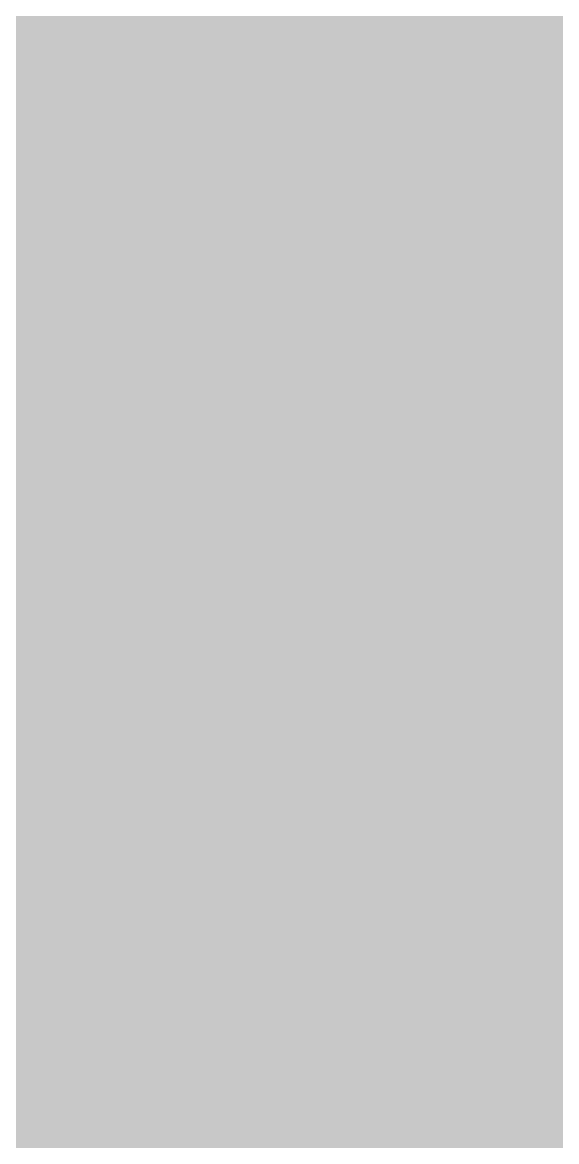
# Model space of a CAD drawing. Extents: x -5 to 157, y -120 to 103.
# Drawn here: x 119.51 to 124.6, y 10.94 to 21.62 of the extents above; entities that cross this region are included whole.
import ezdxf

# ---------------------------------------------------------------- set-up
doc = ezdxf.new("R2010")
doc.units = 0
doc.header["$MEASUREMENT"] = 0
doc.layers.get('0').update_dxf_attribs({"linetype": 'CONTINUOUS'})
for name, color, linetype in [('22-304-2_BOT', 7, 'CONTINUOUS'), ('22-304-2_DRD', 7, 'CONTINUOUS'), ('22-304-2_DRL', 2, 'CONTINUOUS'), ('22-304-2_IN1', 4, 'CONTINUOUS'), ('22-304-2_IN2', 3, 'CONTINUOUS'), ('22-304-2_SMB', 5, 'CONTINUOUS'), ('22-304-2_SMT', 10, 'CONTINUOUS'), ('22-304-2_SPB', 14, 'CONTINUOUS'), ('22-304-2_SPT', 9, 'CONTINUOUS'), ('22-304-2_SSB', 12, 'CONTINUOUS'), ('22-304-2_SST', 11, 'CONTINUOUS'), ('22-304-2_TOP', 13, 'CONTINUOUS'), ('THRUHOLE_TAP', 7, 'CONTINUOUS')]:
    doc.layers.add(name, color=color, linetype=linetype)

# ---------------------------------------------------------------- blocks, each defined once
blk = doc.blocks.new('ROUND_36')
at = {"const_width": 0.127}
blk.add_lwpolyline([(-0.0635, 0, 1), (0.0635, 0, 1)], format="xyb", close=True, dxfattribs=at)
blk = doc.blocks.new('ROUND_35')
at = {"const_width": 0.40005}
blk.add_lwpolyline([(-0.200024, 0, 1), (0.200024, 0, 1)], format="xyb", close=True, dxfattribs=at)
blk = doc.blocks.new('RECTANGLE_65')
blk.add_solid([(0.762, 1.27), (0.762, -1.27), (-0.762, 1.27), (-0.762, -1.27)])
blk = doc.blocks.new('SQUARE_66')
blk.add_solid([(3.5052, 3.5052), (3.5052, -3.5052), (-3.5052, 3.5052), (-3.5052, -3.5052)])
blk = doc.blocks.new('ROUND_86')
at = {"const_width": 0.10033}
blk.add_lwpolyline([(-0.050164, 0, 1), (0.050164, 0, 1)], format="xyb", close=True, dxfattribs=at)
blk = doc.blocks.new('RECTANGLE_18')
blk.add_solid([(4.09956, 2.00025), (4.09956, -2.00025), (-4.09956, 2.00025), (-4.09956, -2.00025)])
blk = doc.blocks.new('ROUND_80')
at = {"const_width": 0.10033}
blk.add_lwpolyline([(-0.050164, 0, 1), (0.050164, 0, 1)], format="xyb", close=True, dxfattribs=at)

msp = doc.modelspace()

# ---------------------------------------------------------------- linework, layer by layer
at = {"layer": '22-304-2_BOT'}
for points, const_width in [([(120.269, 28.321), (120.269, 5.1943)], 0.254), ([(120.4976, 28.321), (120.4976, 6.7056)], 0.254), ([(120.7262, 28.321), (120.7262, 6.7056)], 0.254), ([(120.9548, 28.321), (120.9548, 6.7056)], 0.254), ([(121.1834, 28.321), (121.1834, 6.7056)], 0.254), ([(121.412, 28.321), (121.412, 6.7056)], 0.254), ([(121.6406, 28.321), (121.6406, 6.7056)], 0.254), ([(121.8692, 28.321), (121.8692, 6.7056)], 0.254), ([(122.0978, 28.321), (122.0978, 6.7056)], 0.254), ([(120.269, 23.876), (120.269, 20.32)], 0.254), ([(124.841, 23.876), (122.301, 23.876), (122.301, 20.32)], 0.254), ([(127.635, 22.606), (124.079, 22.606), (123.571, 22.098)], 1.27), ([(114.935, 19.7739), (114.935, 20.066), (116.967, 20.066), (118.999, 22.098)], 1.27), ([(122.301, 21.6408), (120.269, 21.6408)], 0.254), ([(122.301, 21.4122), (120.269, 21.4122)], 0.254), ([(122.301, 21.1836), (120.269, 21.1836)], 0.254), ([(122.301, 20.955), (120.269, 20.955)], 0.254), ([(122.301, 20.7264), (120.269, 20.7264)], 0.254), ([(122.301, 20.4978), (120.269, 20.4978)], 0.254), ([(125.82652, 20.2692), (118.78564, 20.2692)], 0.254), ([(120.269, 20.32), (118.83644, 20.32)], 0.254), ([(119.5832, 20.32), (119.5832, 11.09218)], 0.254), ([(119.8118, 20.32), (119.8118, 5.1943)], 0.254), ([(120.0404, 20.32), (120.0404, 5.1943)], 0.254), ([(124.841, 20.32), (122.301, 20.32)], 0.254), ([(122.3264, 20.32), (122.3264, 2.4765)], 0.254), ([(122.555, 20.32), (122.555, 2.4765)], 0.254), ([(122.7836, 20.32), (122.7836, 2.4765)], 0.254), ([(123.0122, 20.32), (123.0122, 2.4765)], 0.254), ([(123.2408, 20.32), (123.2408, 2.47396)], 0.254), ([(123.4694, 20.32), (123.4694, 2.40284)], 0.254), ([(123.698, 20.32), (123.698, 2.16662)], 0.254), ([(123.9266, 20.32), (123.9266, 0.508)], 0.254), ([(124.1552, 20.32), (124.1552, 0.508)], 0.254), ([(124.3838, 20.32), (124.3838, 0.52324)], 0.254), ([(124.6124, 20.32), (124.6124, 0.75184)], 0.254), ([(125.82652, 20.0406), (118.55704, 20.0406)], 0.254), ([(125.82652, 19.812), (118.32844, 19.812)], 0.254), ([(125.82652, 19.5834), (118.09984, 19.5834)], 0.254), ([(125.82652, 19.3548), (117.87124, 19.3548)], 0.254), ([(125.82652, 19.1262), (117.61724, 19.1262)], 0.254), ([(125.82652, 18.8976), (116.56822, 18.8976)], 0.254), ([(125.82652, 18.669), (116.56822, 18.669)], 0.254), ([(125.82652, 18.4404), (116.56822, 18.4404)], 0.254), ([(125.82652, 18.2118), (116.56822, 18.2118)], 0.254), ([(138.938, 17.9832), (114.84864, 17.9832)], 0.254), ([(138.938, 17.7546), (114.62004, 17.7546)], 0.254), ([(138.938, 17.526), (114.39144, 17.526)], 0.254), ([(138.938, 17.2974), (114.16284, 17.2974)], 0.254), ([(138.938, 17.0688), (113.93424, 17.0688)], 0.254), ([(138.938, 16.8402), (113.70564, 16.8402)], 0.254), ([(138.938, 16.6116), (113.47704, 16.6116)], 0.254), ([(132.82676, 16.383), (113.24844, 16.383)], 0.254), ([(132.57022, 16.1544), (113.01984, 16.1544)], 0.254), ([(132.41782, 15.9258), (112.79124, 15.9258)], 0.254), ([(132.32384, 15.6972), (112.56264, 15.6972)], 0.254), ([(132.27812, 15.4686), (112.33404, 15.4686)], 0.254), ([(132.27558, 15.24), (112.10544, 15.24)], 0.254), ([(121.285, 15.24), (120.015, 13.97), (118.745, 12.7)], 0.254), ([(132.31622, 15.0114), (111.87684, 15.0114)], 0.254), ([(132.40258, 14.7828), (111.64824, 14.7828)], 0.254), ([(132.27304, 14.5542), (111.41964, 14.5542)], 0.254), ([(132.27304, 14.3256), (111.15802, 14.3256)], 0.254), ([(132.27304, 14.097), (110.40364, 14.097)], 0.254), ([(132.27304, 13.8684), (110.40364, 13.8684)], 0.254), ([(132.27304, 13.6398), (110.40364, 13.6398)], 0.254), ([(132.27304, 13.4112), (110.40364, 13.4112)], 0.254), ([(132.27304, 13.1826), (110.40364, 13.1826)], 0.254), ([(132.27304, 12.954), (110.40364, 12.954)], 0.254), ([(132.27304, 12.7254), (110.40364, 12.7254)], 0.254), ([(132.27304, 12.4968), (110.40364, 12.4968)], 0.254), ([(132.27304, 12.2682), (110.363, 12.2682)], 0.254), ([(138.938, 12.0396), (110.363, 12.0396)], 0.254), ([(138.938, 11.811), (110.363, 11.811)], 0.254), ([(138.938, 11.5824), (110.363, 11.5824)], 0.254), ([(138.938, 11.3538), (110.363, 11.3538)], 0.254), ([(138.938, 11.1252), (110.363, 11.1252)], 0.254), ([(119.74322, 11.09218), (116.47678, 11.09218)], 0.254), ([(119.74322, 11.09218), (119.74322, 7.77748)], 0.254), ([(126.00178, 10.8966), (119.74322, 10.8966)], 0.254)]:
    msp.add_lwpolyline(points, dxfattribs=dict(at, const_width=const_width))
at = {"layer": '22-304-2_DRD', "const_width": 0.254}
for points in [[(119.761, 18.415), (119.38, 18.034)], [(120.269, 18.415), (119.761, 18.415)], [(120.65, 18.034), (120.269, 18.415)], [(121.031, 18.415), (120.65, 18.034)], [(121.539, 18.415), (121.031, 18.415)], [(121.92, 18.034), (121.539, 18.415)], [(122.301, 18.415), (121.92, 18.034)], [(122.809, 18.415), (122.301, 18.415)], [(123.19, 18.034), (122.809, 18.415)], [(123.571, 18.415), (123.19, 18.034)], [(124.079, 18.415), (123.571, 18.415)], [(124.46, 18.034), (124.079, 18.415)], [(119.761, 18.161), (119.761, 18.034)], [(119.888, 18.161), (119.761, 18.161)], [(119.888, 18.034), (119.888, 18.161)], [(120.142, 18.161), (120.142, 18.034)], [(120.269, 18.161), (120.142, 18.161)], [(120.269, 18.034), (120.269, 18.161)], [(121.031, 18.161), (121.031, 18.034)], [(121.158, 18.161), (121.031, 18.161)], [(121.158, 18.034), (121.158, 18.161)], [(121.412, 18.161), (121.412, 18.034)], [(121.539, 18.161), (121.412, 18.161)], [(121.539, 18.034), (121.539, 18.161)], [(122.301, 18.161), (122.301, 18.034)], [(122.428, 18.161), (122.301, 18.161)], [(122.428, 18.034), (122.428, 18.161)], [(122.682, 18.161), (122.682, 18.034)], [(122.809, 18.161), (122.682, 18.161)], [(122.809, 18.034), (122.809, 18.161)], [(123.571, 18.161), (123.571, 18.034)], [(123.698, 18.161), (123.571, 18.161)], [(123.698, 18.034), (123.698, 18.161)], [(123.952, 18.161), (123.952, 18.034)], [(124.079, 18.161), (123.952, 18.161)], [(124.079, 18.034), (124.079, 18.161)], [(119.761, 18.034), (119.888, 18.034)], [(120.142, 18.034), (120.269, 18.034)], [(120.65, 18.034), (120.65, 17.526)], [(120.65, 17.526), (120.65, 18.034)], [(121.031, 18.034), (121.158, 18.034)], [(121.412, 18.034), (121.539, 18.034)], [(121.92, 17.526), (121.92, 18.034)], [(121.92, 18.034), (121.92, 17.526)], [(122.301, 18.034), (122.428, 18.034)], [(122.682, 18.034), (122.809, 18.034)], [(123.19, 18.034), (123.19, 17.526)], [(123.19, 17.526), (123.19, 18.034)], [(123.571, 18.034), (123.698, 18.034)], [(123.952, 18.034), (124.079, 18.034)], [(124.46, 17.526), (124.46, 18.034)], [(119.888, 17.399), (119.634, 17.653)], [(120.396, 17.653), (120.142, 17.399)], [(121.158, 17.399), (120.904, 17.653)], [(121.666, 17.653), (121.412, 17.399)], [(122.428, 17.399), (122.174, 17.653)], [(122.936, 17.653), (122.682, 17.399)], [(123.698, 17.399), (123.444, 17.653)], [(124.206, 17.653), (123.952, 17.399)], [(119.38, 17.526), (119.761, 17.145)], [(120.269, 17.145), (120.65, 17.526)], [(120.65, 17.526), (121.031, 17.145)], [(121.539, 17.145), (121.92, 17.526)], [(121.92, 17.526), (122.301, 17.145)], [(122.809, 17.145), (123.19, 17.526)], [(123.19, 17.526), (123.571, 17.145)], [(124.079, 17.145), (124.46, 17.526)], [(120.142, 17.399), (119.888, 17.399)], [(121.412, 17.399), (121.158, 17.399)], [(122.682, 17.399), (122.428, 17.399)], [(123.952, 17.399), (123.698, 17.399)], [(119.761, 17.145), (119.38, 16.764)], [(120.269, 17.145), (119.761, 17.145)], [(119.761, 17.145), (120.269, 17.145)], [(120.65, 16.764), (120.269, 17.145)], [(121.031, 17.145), (120.65, 16.764)], [(121.539, 17.145), (121.031, 17.145)], [(121.031, 17.145), (121.539, 17.145)], [(121.92, 16.764), (121.539, 17.145)], [(122.301, 17.145), (121.92, 16.764)], [(122.809, 17.145), (122.301, 17.145)], [(122.301, 17.145), (122.809, 17.145)], [(123.19, 16.764), (122.809, 17.145)], [(123.571, 17.145), (123.19, 16.764)], [(124.079, 17.145), (123.571, 17.145)], [(123.571, 17.145), (124.079, 17.145)], [(124.46, 16.764), (124.079, 17.145)], [(119.761, 16.891), (119.761, 16.764)], [(119.888, 16.891), (119.761, 16.891)], [(119.888, 16.764), (119.888, 16.891)], [(120.142, 16.891), (120.142, 16.764)], [(120.269, 16.891), (120.142, 16.891)], [(120.269, 16.764), (120.269, 16.891)], [(121.031, 16.891), (121.031, 16.764)], [(121.158, 16.891), (121.031, 16.891)], [(121.158, 16.764), (121.158, 16.891)], [(121.412, 16.891), (121.412, 16.764)], [(121.539, 16.891), (121.412, 16.891)], [(121.539, 16.764), (121.539, 16.891)], [(122.301, 16.891), (122.301, 16.764)], [(122.428, 16.891), (122.301, 16.891)], [(122.428, 16.764), (122.428, 16.891)], [(122.682, 16.891), (122.682, 16.764)], [(122.809, 16.891), (122.682, 16.891)], [(122.809, 16.764), (122.809, 16.891)], [(123.571, 16.891), (123.571, 16.764)], [(123.698, 16.891), (123.571, 16.891)], [(123.698, 16.764), (123.698, 16.891)], [(123.952, 16.891), (123.952, 16.764)], [(124.079, 16.891), (123.952, 16.891)], [(124.079, 16.764), (124.079, 16.891)], [(119.761, 16.764), (119.888, 16.764)], [(120.142, 16.764), (120.269, 16.764)], [(120.65, 16.764), (120.65, 16.256)], [(120.65, 16.256), (120.65, 16.764)], [(121.031, 16.764), (121.158, 16.764)], [(121.412, 16.764), (121.539, 16.764)], [(121.92, 16.764), (121.92, 16.256)], [(121.92, 16.256), (121.92, 16.764)], [(122.301, 16.764), (122.428, 16.764)], [(122.682, 16.764), (122.809, 16.764)], [(123.19, 16.764), (123.19, 16.256)], [(123.19, 16.256), (123.19, 16.764)], [(123.571, 16.764), (123.698, 16.764)], [(123.952, 16.764), (124.079, 16.764)], [(124.46, 16.256), (124.46, 16.764)], [(119.888, 16.129), (119.634, 16.383)], [(120.396, 16.383), (120.142, 16.129)], [(121.158, 16.129), (120.904, 16.383)], [(121.666, 16.383), (121.412, 16.129)], [(122.428, 16.129), (122.174, 16.383)], [(122.936, 16.383), (122.682, 16.129)], [(123.698, 16.129), (123.444, 16.383)], [(124.206, 16.383), (123.952, 16.129)], [(119.38, 16.256), (119.761, 15.875)], [(120.269, 15.875), (120.65, 16.256)], [(120.65, 16.256), (121.031, 15.875)], [(121.539, 15.875), (121.92, 16.256)], [(121.92, 16.256), (122.301, 15.875)], [(122.809, 15.875), (123.19, 16.256)], [(123.19, 16.256), (123.571, 15.875)], [(124.079, 15.875), (124.46, 16.256)], [(120.142, 16.129), (119.888, 16.129)], [(121.412, 16.129), (121.158, 16.129)], [(122.682, 16.129), (122.428, 16.129)], [(123.952, 16.129), (123.698, 16.129)], [(119.761, 15.875), (119.38, 15.494)], [(120.269, 15.875), (119.761, 15.875)], [(119.761, 15.875), (120.269, 15.875)], [(120.65, 15.494), (120.269, 15.875)], [(121.031, 15.875), (120.65, 15.494)], [(121.539, 15.875), (121.031, 15.875)], [(121.031, 15.875), (121.539, 15.875)], [(121.92, 15.494), (121.539, 15.875)], [(122.301, 15.875), (121.92, 15.494)], [(122.809, 15.875), (122.301, 15.875)], [(122.301, 15.875), (122.809, 15.875)], [(123.19, 15.494), (122.809, 15.875)], [(123.571, 15.875), (123.19, 15.494)], [(124.079, 15.875), (123.571, 15.875)], [(123.571, 15.875), (124.079, 15.875)], [(124.46, 15.494), (124.079, 15.875)], [(119.761, 15.621), (119.761, 15.494)], [(119.888, 15.621), (119.761, 15.621)], [(119.888, 15.494), (119.888, 15.621)], [(120.142, 15.621), (120.142, 15.494)], [(120.269, 15.621), (120.142, 15.621)], [(120.269, 15.494), (120.269, 15.621)], [(121.031, 15.621), (121.031, 15.494)], [(121.158, 15.621), (121.031, 15.621)], [(121.158, 15.494), (121.158, 15.621)], [(121.412, 15.621), (121.412, 15.494)], [(121.539, 15.621), (121.412, 15.621)], [(121.539, 15.494), (121.539, 15.621)], [(122.301, 15.621), (122.301, 15.494)], [(122.428, 15.621), (122.301, 15.621)], [(122.428, 15.494), (122.428, 15.621)], [(122.682, 15.621), (122.682, 15.494)], [(122.809, 15.621), (122.682, 15.621)], [(122.809, 15.494), (122.809, 15.621)], [(123.571, 15.621), (123.571, 15.494)], [(123.698, 15.621), (123.571, 15.621)], [(123.698, 15.494), (123.698, 15.621)], [(123.952, 15.621), (123.952, 15.494)], [(124.079, 15.621), (123.952, 15.621)], [(124.079, 15.494), (124.079, 15.621)], [(119.761, 15.494), (119.888, 15.494)], [(120.142, 15.494), (120.269, 15.494)], [(120.65, 15.494), (120.65, 14.986)], [(120.65, 14.986), (120.65, 15.494)], [(121.031, 15.494), (121.158, 15.494)], [(121.412, 15.494), (121.539, 15.494)], [(121.92, 15.494), (121.92, 14.986)], [(121.92, 14.986), (121.92, 15.494)], [(122.301, 15.494), (122.428, 15.494)], [(122.682, 15.494), (122.809, 15.494)], [(123.19, 15.494), (123.19, 14.986)], [(123.19, 14.986), (123.19, 15.494)], [(123.571, 15.494), (123.698, 15.494)], [(123.952, 15.494), (124.079, 15.494)], [(124.46, 14.986), (124.46, 15.494)], [(119.888, 14.859), (119.634, 15.113)], [(120.396, 15.113), (120.142, 14.859)], [(121.158, 14.859), (120.904, 15.113)], [(121.666, 15.113), (121.412, 14.859)], [(122.428, 14.859), (122.174, 15.113)], [(122.936, 15.113), (122.682, 14.859)], [(123.698, 14.859), (123.444, 15.113)], [(124.206, 15.113), (123.952, 14.859)], [(119.38, 14.986), (119.761, 14.605)], [(120.269, 14.605), (120.65, 14.986)], [(120.65, 14.986), (121.031, 14.605)], [(121.539, 14.605), (121.92, 14.986)], [(121.92, 14.986), (122.301, 14.605)], [(122.809, 14.605), (123.19, 14.986)], [(123.19, 14.986), (123.571, 14.605)], [(124.079, 14.605), (124.46, 14.986)], [(120.142, 14.859), (119.888, 14.859)], [(121.412, 14.859), (121.158, 14.859)], [(122.682, 14.859), (122.428, 14.859)], [(123.952, 14.859), (123.698, 14.859)], [(119.761, 14.605), (119.38, 14.224)], [(120.269, 14.605), (119.761, 14.605)], [(119.761, 14.605), (120.269, 14.605)], [(120.65, 14.224), (120.269, 14.605)], [(121.031, 14.605), (120.65, 14.224)], [(121.539, 14.605), (121.031, 14.605)], [(121.031, 14.605), (121.539, 14.605)], [(121.92, 14.224), (121.539, 14.605)], [(122.301, 14.605), (121.92, 14.224)], [(122.809, 14.605), (122.301, 14.605)], [(122.301, 14.605), (122.809, 14.605)], [(123.19, 14.224), (122.809, 14.605)], [(123.571, 14.605), (123.19, 14.224)], [(124.079, 14.605), (123.571, 14.605)], [(123.571, 14.605), (124.079, 14.605)], [(124.46, 14.224), (124.079, 14.605)], [(119.761, 14.351), (119.761, 14.224)], [(119.888, 14.351), (119.761, 14.351)], [(119.888, 14.224), (119.888, 14.351)], [(120.142, 14.351), (120.142, 14.224)], [(120.269, 14.351), (120.142, 14.351)], [(120.269, 14.224), (120.269, 14.351)], [(121.031, 14.351), (121.031, 14.224)], [(121.158, 14.351), (121.031, 14.351)], [(121.158, 14.224), (121.158, 14.351)], [(121.412, 14.351), (121.412, 14.224)], [(121.539, 14.351), (121.412, 14.351)], [(121.539, 14.224), (121.539, 14.351)], [(122.301, 14.351), (122.301, 14.224)], [(122.428, 14.351), (122.301, 14.351)], [(122.428, 14.224), (122.428, 14.351)], [(122.682, 14.351), (122.682, 14.224)], [(122.809, 14.351), (122.682, 14.351)], [(122.809, 14.224), (122.809, 14.351)], [(123.571, 14.351), (123.571, 14.224)], [(123.698, 14.351), (123.571, 14.351)], [(123.698, 14.224), (123.698, 14.351)], [(123.952, 14.351), (123.952, 14.224)], [(124.079, 14.351), (123.952, 14.351)], [(124.079, 14.224), (124.079, 14.351)], [(119.761, 14.224), (119.888, 14.224)], [(120.142, 14.224), (120.269, 14.224)], [(120.65, 14.224), (120.65, 13.716)], [(120.65, 13.716), (120.65, 14.224)], [(121.031, 14.224), (121.158, 14.224)], [(121.412, 14.224), (121.539, 14.224)], [(121.92, 14.224), (121.92, 13.716)], [(121.92, 13.716), (121.92, 14.224)], [(122.301, 14.224), (122.428, 14.224)], [(122.682, 14.224), (122.809, 14.224)], [(123.19, 14.224), (123.19, 13.716)], [(123.19, 13.716), (123.19, 14.224)], [(123.571, 14.224), (123.698, 14.224)], [(123.952, 14.224), (124.079, 14.224)], [(124.46, 13.716), (124.46, 14.224)], [(119.888, 13.589), (119.634, 13.843)], [(120.396, 13.843), (120.142, 13.589)], [(121.158, 13.589), (120.904, 13.843)], [(121.666, 13.843), (121.412, 13.589)], [(122.428, 13.589), (122.174, 13.843)], [(122.936, 13.843), (122.682, 13.589)], [(123.698, 13.589), (123.444, 13.843)], [(124.206, 13.843), (123.952, 13.589)], [(119.38, 13.716), (119.761, 13.335)], [(120.269, 13.335), (120.65, 13.716)], [(120.65, 13.716), (121.031, 13.335)], [(121.539, 13.335), (121.92, 13.716)], [(121.92, 13.716), (122.301, 13.335)], [(122.809, 13.335), (123.19, 13.716)], [(123.19, 13.716), (123.571, 13.335)], [(124.079, 13.335), (124.46, 13.716)], [(120.142, 13.589), (119.888, 13.589)], [(121.412, 13.589), (121.158, 13.589)], [(122.682, 13.589), (122.428, 13.589)], [(123.952, 13.589), (123.698, 13.589)], [(119.761, 13.335), (119.38, 12.954)], [(120.269, 13.335), (119.761, 13.335)], [(119.761, 13.335), (120.269, 13.335)], [(120.65, 12.954), (120.269, 13.335)], [(121.031, 13.335), (120.65, 12.954)], [(121.539, 13.335), (121.031, 13.335)], [(121.031, 13.335), (121.539, 13.335)], [(121.92, 12.954), (121.539, 13.335)], [(122.301, 13.335), (121.92, 12.954)], [(122.809, 13.335), (122.301, 13.335)], [(122.301, 13.335), (122.809, 13.335)], [(123.19, 12.954), (122.809, 13.335)], [(123.571, 13.335), (123.19, 12.954)], [(124.079, 13.335), (123.571, 13.335)], [(123.571, 13.335), (124.079, 13.335)], [(124.46, 12.954), (124.079, 13.335)], [(119.761, 13.081), (119.761, 12.954)], [(119.888, 13.081), (119.761, 13.081)], [(119.888, 12.954), (119.888, 13.081)], [(120.142, 13.081), (120.142, 12.954)], [(120.269, 13.081), (120.142, 13.081)], [(120.269, 12.954), (120.269, 13.081)], [(121.031, 13.081), (121.031, 12.954)], [(121.158, 13.081), (121.031, 13.081)], [(121.158, 12.954), (121.158, 13.081)], [(121.412, 13.081), (121.412, 12.954)], [(121.539, 13.081), (121.412, 13.081)], [(121.539, 12.954), (121.539, 13.081)], [(122.301, 13.081), (122.301, 12.954)], [(122.428, 13.081), (122.301, 13.081)], [(122.428, 12.954), (122.428, 13.081)], [(122.682, 13.081), (122.682, 12.954)], [(122.809, 13.081), (122.682, 13.081)], [(122.809, 12.954), (122.809, 13.081)], [(123.571, 13.081), (123.571, 12.954)], [(123.698, 13.081), (123.571, 13.081)], [(123.698, 12.954), (123.698, 13.081)], [(123.952, 13.081), (123.952, 12.954)], [(124.079, 13.081), (123.952, 13.081)], [(124.079, 12.954), (124.079, 13.081)], [(119.761, 12.954), (119.888, 12.954)], [(120.142, 12.954), (120.269, 12.954)], [(120.65, 12.954), (120.65, 12.446)], [(120.65, 12.446), (120.65, 12.954)], [(121.031, 12.954), (121.158, 12.954)], [(121.412, 12.954), (121.539, 12.954)], [(121.92, 12.954), (121.92, 12.446)], [(121.92, 12.446), (121.92, 12.954)], [(122.301, 12.954), (122.428, 12.954)], [(122.682, 12.954), (122.809, 12.954)], [(123.19, 12.954), (123.19, 12.446)], [(123.19, 12.446), (123.19, 12.954)], [(123.571, 12.954), (123.698, 12.954)], [(123.952, 12.954), (124.079, 12.954)], [(124.46, 12.446), (124.46, 12.954)], [(119.888, 12.319), (119.634, 12.573)], [(120.396, 12.573), (120.142, 12.319)], [(121.158, 12.319), (120.904, 12.573)], [(121.666, 12.573), (121.412, 12.319)], [(122.428, 12.319), (122.174, 12.573)], [(122.936, 12.573), (122.682, 12.319)], [(123.698, 12.319), (123.444, 12.573)], [(124.206, 12.573), (123.952, 12.319)], [(119.38, 12.446), (119.761, 12.065)], [(120.269, 12.065), (120.65, 12.446)], [(120.65, 12.446), (121.031, 12.065)], [(121.539, 12.065), (121.92, 12.446)], [(121.92, 12.446), (122.301, 12.065)], [(122.809, 12.065), (123.19, 12.446)], [(123.19, 12.446), (123.571, 12.065)], [(124.079, 12.065), (124.46, 12.446)], [(120.142, 12.319), (119.888, 12.319)], [(121.412, 12.319), (121.158, 12.319)], [(122.682, 12.319), (122.428, 12.319)], [(123.952, 12.319), (123.698, 12.319)], [(119.761, 12.065), (120.269, 12.065)], [(121.031, 12.065), (121.539, 12.065)], [(122.301, 12.065), (122.809, 12.065)], [(123.571, 12.065), (124.079, 12.065)]]:
    msp.add_lwpolyline(points, dxfattribs=at)
at = {"layer": '22-304-2_IN2', "const_width": 0.254}
for points in [[(120.9548, 47.63262), (120.9548, -27.73934)], [(121.1834, 47.63262), (121.1834, -27.73934)], [(121.412, 47.63262), (121.412, -27.73934)], [(121.6406, 47.63262), (121.6406, -27.73934)], [(120.7262, 41.31818), (120.7262, -27.73934)], [(120.4976, 41.0845), (120.4976, -27.73934)], [(124.6124, 41.00322), (124.6124, -27.73934)], [(119.5832, 40.92956), (119.5832, -27.73934)], [(119.8118, 40.88638), (119.8118, -27.73934)], [(120.0404, 40.894), (120.0404, -27.73934)], [(120.269, 40.9575), (120.269, -27.73934)], [(121.8692, 36.32962), (121.8692, -27.73934)], [(122.0978, 36.11372), (122.0978, -27.73934)], [(122.3264, 35.99434), (122.3264, -27.73934)], [(122.555, 32.60598), (122.555, -27.73934)], [(124.3838, 32.12338), (124.3838, -27.73934)], [(122.7836, 32.09036), (122.7836, -27.73934)], [(124.1552, 31.90494), (124.1552, -27.73934)], [(123.0122, 31.8897), (123.0122, -27.73934)], [(123.2408, 31.77794), (123.2408, -27.73934)], [(123.4694, 31.72714), (123.4694, -27.73934)], [(123.698, 31.73222), (123.698, -27.73934)], [(123.9266, 31.7881), (123.9266, -27.73934)], [(131.21894, 21.6408), (92.70238, 21.6408)], [(131.10718, 21.4122), (92.70238, 21.4122)], [(131.05892, 21.1836), (92.70238, 21.1836)], [(131.06146, 20.955), (92.70238, 20.955)], [(131.11734, 20.7264), (92.70238, 20.7264)], [(131.23672, 20.4978), (92.70238, 20.4978)], [(131.45262, 20.2692), (92.70238, 20.2692)], [(137.16762, 20.0406), (92.70238, 20.0406)], [(137.16762, 19.812), (92.70238, 19.812)], [(137.16762, 19.5834), (92.70238, 19.5834)], [(137.16762, 19.3548), (92.70238, 19.3548)], [(137.16762, 19.1262), (92.70238, 19.1262)], [(137.16762, 18.8976), (92.70238, 18.8976)], [(137.16762, 18.669), (92.70238, 18.669)], [(137.16762, 18.4404), (92.70238, 18.4404)], [(137.16762, 18.2118), (92.70238, 18.2118)], [(137.16762, 17.9832), (92.70238, 17.9832)], [(137.16762, 17.7546), (92.70238, 17.7546)], [(137.16762, 17.526), (92.70238, 17.526)], [(137.16762, 17.2974), (92.70238, 17.2974)], [(137.16762, 17.0688), (92.70238, 17.0688)], [(137.16762, 16.8402), (92.70238, 16.8402)], [(133.00456, 16.6116), (92.70238, 16.6116)], [(132.63118, 16.383), (92.70238, 16.383)], [(132.42036, 16.1544), (92.70238, 16.1544)], [(132.2832, 15.9258), (92.70238, 15.9258)], [(132.19938, 15.6972), (99.65182, 15.6972)], [(132.15874, 15.4686), (99.8855, 15.4686)], [(132.1562, 15.24), (100.0125, 15.24)], [(132.1943, 15.0114), (100.07346, 15.0114)], [(132.2705, 14.7828), (100.08362, 14.7828)], [(132.15366, 14.5542), (100.04044, 14.5542)], [(132.15366, 14.3256), (99.9363, 14.3256)], [(132.15366, 14.097), (99.7458, 14.097)], [(132.15366, 13.8684), (99.3267, 13.8684)], [(132.15366, 13.6398), (96.86544, 13.6398)], [(132.15366, 13.4112), (96.90862, 13.4112)], [(132.15366, 13.1826), (96.89846, 13.1826)], [(132.15366, 12.954), (96.8375, 12.954)], [(132.15366, 12.7254), (96.7105, 12.7254)], [(132.15366, 12.4968), (96.47682, 12.4968)], [(132.15366, 12.2682), (92.70238, 12.2682)], [(132.15366, 12.0396), (92.70238, 12.0396)], [(137.16762, 11.811), (92.70238, 11.811)], [(137.16762, 11.5824), (92.70238, 11.5824)], [(137.16762, 11.3538), (92.70238, 11.3538)], [(137.16762, 11.1252), (92.70238, 11.1252)], [(137.16762, 10.8966), (92.70238, 10.8966)]]:
    msp.add_lwpolyline(points, dxfattribs=at)
at = {"layer": '22-304-2_SMB', "const_width": 0.254}
for points in [[(132.08, 19.6596), (118.7196, 19.6596)], [(132.08, 19.685), (118.745, 19.685)], [(119.507, 19.685), (119.507, 6.985)], [(119.7356, 19.685), (119.7356, 6.985)], [(119.9642, 19.685), (119.9642, 6.985)], [(120.1928, 19.685), (120.1928, 6.985)], [(120.4214, 19.685), (120.4214, 6.985)], [(120.65, 19.685), (120.65, 6.985)], [(120.8786, 19.685), (120.8786, 6.985)], [(121.1072, 19.685), (121.1072, 6.985)], [(121.3358, 19.685), (121.3358, 6.985)], [(121.5644, 19.685), (121.5644, 6.985)], [(121.793, 19.685), (121.793, 6.985)], [(122.0216, 19.685), (122.0216, 6.985)], [(122.2502, 19.685), (122.2502, 6.985)], [(122.4788, 19.685), (122.4788, 6.985)], [(122.7074, 19.685), (122.7074, 6.985)], [(122.936, 19.685), (122.936, 6.985)], [(123.1646, 19.685), (123.1646, 6.985)], [(123.3932, 19.685), (123.3932, 6.985)], [(123.6218, 19.685), (123.6218, 6.985)], [(123.8504, 19.685), (123.8504, 6.985)], [(124.079, 19.685), (124.079, 6.985)], [(124.3076, 19.685), (124.3076, 6.985)], [(124.5362, 19.685), (124.5362, 6.985)], [(132.08, 19.431), (118.491, 19.431)], [(132.08, 19.2024), (118.2624, 19.2024)], [(132.08, 18.9738), (118.0338, 18.9738)], [(132.08, 18.7452), (117.8052, 18.7452)], [(132.08, 18.5166), (117.5766, 18.5166)], [(132.08, 18.288), (117.348, 18.288)], [(132.08, 18.0594), (117.1194, 18.0594)], [(132.08, 17.8308), (116.8908, 17.8308)], [(132.08, 17.6022), (114.7572, 17.6022)], [(132.08, 17.3736), (114.5286, 17.3736)], [(132.08, 17.145), (114.3, 17.145)], [(132.08, 16.9164), (114.0714, 16.9164)], [(132.08, 16.6878), (113.8428, 16.6878)], [(132.08, 16.4592), (113.6142, 16.4592)], [(132.08, 16.2306), (113.3856, 16.2306)], [(132.08, 16.002), (113.157, 16.002)], [(132.08, 15.7734), (112.9284, 15.7734)], [(132.08, 15.5448), (112.6998, 15.5448)], [(132.08, 15.3162), (112.4712, 15.3162)], [(132.08, 15.0876), (112.2426, 15.0876)], [(132.08, 14.859), (112.014, 14.859)], [(132.08, 14.6304), (111.7854, 14.6304)], [(132.08, 14.4018), (111.5568, 14.4018)], [(132.08, 14.1732), (111.3282, 14.1732)], [(132.08, 13.9446), (111.0996, 13.9446)], [(132.08, 13.716), (110.871, 13.716)], [(132.08, 13.4874), (110.6424, 13.4874)], [(132.08, 13.2588), (110.49, 13.2588)], [(132.08, 13.0302), (110.49, 13.0302)], [(132.08, 12.8016), (110.49, 12.8016)], [(132.08, 12.573), (110.49, 12.573)], [(132.08, 12.3444), (110.49, 12.3444)], [(132.08, 12.1158), (110.49, 12.1158)], [(132.08, 11.8872), (110.49, 11.8872)], [(132.08, 11.6586), (110.49, 11.6586)], [(132.08, 11.43), (110.49, 11.43)], [(138.43, 11.2014), (110.49, 11.2014)], [(138.43, 10.9728), (110.49, 10.9728)]]:
    msp.add_lwpolyline(points, dxfattribs=at)
at = {"layer": '22-304-2_SMT', "const_width": 0.254}
for points in [[(138.43, 19.685), (138.43, 15.24), (131.445, 15.24), (131.445, 13.335), (130.175, 12.065), (106.045, 12.065)], [(125.73, 17.78), (114.935, 17.78)], [(119.4308, 17.78), (119.4308, 12.065)], [(119.6594, 17.78), (119.6594, 12.065)], [(119.888, 17.78), (119.888, 12.065)], [(120.1166, 17.78), (120.1166, 12.065)], [(120.3452, 17.78), (120.3452, 12.065)], [(120.5738, 17.78), (120.5738, 12.065)], [(120.8024, 17.78), (120.8024, 12.065)], [(121.031, 17.78), (121.031, 12.065)], [(121.2596, 17.78), (121.2596, 12.065)], [(121.4882, 17.78), (121.4882, 12.065)], [(121.7168, 17.78), (121.7168, 12.065)], [(121.9454, 17.78), (121.9454, 12.065)], [(122.174, 17.78), (122.174, 12.065)], [(122.4026, 17.78), (122.4026, 12.065)], [(122.6312, 17.78), (122.6312, 12.065)], [(122.8598, 17.78), (122.8598, 12.065)], [(123.0884, 17.78), (123.0884, 12.065)], [(123.317, 17.78), (123.317, 12.065)], [(123.5456, 17.78), (123.5456, 12.065)], [(123.7742, 17.78), (123.7742, 12.065)], [(124.0028, 17.78), (124.0028, 12.065)], [(124.2314, 17.78), (124.2314, 12.065)], [(124.46, 17.78), (124.46, 12.065)], [(124.6886, 17.78), (124.6886, 12.065)], [(138.43, 17.653), (102.235, 17.653)], [(138.43, 17.4244), (102.235, 17.4244)], [(138.43, 17.1958), (102.235, 17.1958)], [(138.43, 16.9672), (102.235, 16.9672)], [(138.43, 16.7386), (102.235, 16.7386)], [(138.43, 16.51), (102.235, 16.51)], [(138.43, 16.2814), (102.235, 16.2814)], [(138.43, 16.0528), (102.235, 16.0528)], [(138.43, 15.8242), (102.235, 15.8242)], [(138.43, 15.5956), (102.235, 15.5956)], [(138.43, 15.367), (102.235, 15.367)], [(131.445, 15.1384), (102.235, 15.1384)], [(131.445, 14.9098), (102.235, 14.9098)], [(131.445, 14.6812), (102.235, 14.6812)], [(131.445, 14.4526), (102.235, 14.4526)], [(131.445, 14.224), (102.235, 14.224)], [(131.445, 13.9954), (102.235, 13.9954)], [(131.445, 13.7668), (102.235, 13.7668)], [(131.445, 13.5382), (102.235, 13.5382)], [(131.4196, 13.3096), (104.8004, 13.3096)], [(131.191, 13.081), (105.029, 13.081)], [(130.9624, 12.8524), (105.2576, 12.8524)], [(130.7338, 12.6238), (105.4862, 12.6238)], [(130.5052, 12.3952), (105.7148, 12.3952)], [(130.2766, 12.1666), (105.9434, 12.1666)]]:
    msp.add_lwpolyline(points, dxfattribs=at)
at = {"layer": '22-304-2_SPB', "const_width": 0.254}
for points in [[(120.904, 17.907), (118.237, 17.907)], [(120.904, 17.907), (120.904, 15.621), (118.237, 15.621)], [(119.4816, 17.907), (119.4816, 15.621)], [(119.7102, 17.907), (119.7102, 15.621)], [(119.9388, 17.907), (119.9388, 15.621)], [(120.1674, 17.907), (120.1674, 15.621)], [(120.396, 17.907), (120.396, 15.621)], [(120.6246, 17.907), (120.6246, 15.621)], [(120.8532, 17.907), (120.8532, 15.621)], [(121.539, 17.907), (121.539, 15.621)], [(124.206, 17.907), (121.539, 17.907)], [(121.6406, 17.907), (121.6406, 15.621)], [(121.8692, 17.907), (121.8692, 15.621)], [(122.0978, 17.907), (122.0978, 15.621)], [(122.3264, 17.907), (122.3264, 15.621)], [(122.555, 17.907), (122.555, 15.621)], [(122.7836, 17.907), (122.7836, 15.621)], [(123.0122, 17.907), (123.0122, 15.621)], [(123.2408, 17.907), (123.2408, 15.621)], [(123.4694, 17.907), (123.4694, 15.621)], [(123.698, 17.907), (123.698, 15.621)], [(123.9266, 17.907), (123.9266, 15.621)], [(124.1552, 17.907), (124.1552, 15.621)], [(124.206, 17.907), (124.206, 15.621)], [(120.904, 17.78), (118.237, 17.78)], [(124.206, 17.78), (121.539, 17.78)], [(120.904, 17.5514), (118.237, 17.5514)], [(124.206, 17.5514), (121.539, 17.5514)], [(120.904, 17.3228), (118.237, 17.3228)], [(124.206, 17.3228), (121.539, 17.3228)], [(120.904, 17.0942), (118.237, 17.0942)], [(124.206, 17.0942), (121.539, 17.0942)], [(120.904, 16.8656), (118.237, 16.8656)], [(124.206, 16.8656), (121.539, 16.8656)], [(120.904, 16.637), (118.237, 16.637)], [(124.206, 16.637), (121.539, 16.637)], [(120.904, 16.4084), (118.237, 16.4084)], [(124.206, 16.4084), (121.539, 16.4084)], [(120.904, 16.1798), (118.237, 16.1798)], [(124.206, 16.1798), (121.539, 16.1798)], [(120.904, 15.9512), (118.237, 15.9512)], [(124.206, 15.9512), (121.539, 15.9512)], [(120.904, 15.7226), (118.237, 15.7226)], [(124.206, 15.7226), (121.539, 15.7226)], [(124.206, 15.621), (121.539, 15.621)], [(120.904, 14.732), (118.237, 14.732)], [(120.904, 14.732), (120.904, 12.446), (118.237, 12.446)], [(119.4816, 14.732), (119.4816, 12.446)], [(119.7102, 14.732), (119.7102, 12.446)], [(119.9388, 14.732), (119.9388, 12.446)], [(120.1674, 14.732), (120.1674, 12.446)], [(120.396, 14.732), (120.396, 12.446)], [(120.6246, 14.732), (120.6246, 12.446)], [(120.8532, 14.732), (120.8532, 12.446)], [(124.206, 14.732), (121.539, 14.732)], [(124.206, 14.732), (124.206, 12.446), (121.539, 12.446)], [(121.539, 14.732), (121.539, 12.446)], [(121.6406, 14.732), (121.6406, 12.446)], [(121.8692, 14.732), (121.8692, 12.446)], [(122.0978, 14.732), (122.0978, 12.446)], [(122.3264, 14.732), (122.3264, 12.446)], [(122.555, 14.732), (122.555, 12.446)], [(122.7836, 14.732), (122.7836, 12.446)], [(123.0122, 14.732), (123.0122, 12.446)], [(123.2408, 14.732), (123.2408, 12.446)], [(123.4694, 14.732), (123.4694, 12.446)], [(123.698, 14.732), (123.698, 12.446)], [(123.9266, 14.732), (123.9266, 12.446)], [(124.1552, 14.732), (124.1552, 12.446)], [(120.904, 14.605), (118.237, 14.605)], [(124.206, 14.605), (121.539, 14.605)], [(120.904, 14.3764), (118.237, 14.3764)], [(124.206, 14.3764), (121.539, 14.3764)], [(120.904, 14.1478), (118.237, 14.1478)], [(124.206, 14.1478), (121.539, 14.1478)], [(120.904, 13.9192), (118.237, 13.9192)], [(124.206, 13.9192), (121.539, 13.9192)], [(120.904, 13.6906), (118.237, 13.6906)], [(124.206, 13.6906), (121.539, 13.6906)], [(120.904, 13.462), (118.237, 13.462)], [(124.206, 13.462), (121.539, 13.462)], [(120.904, 13.2334), (118.237, 13.2334)], [(124.206, 13.2334), (121.539, 13.2334)], [(120.904, 13.0048), (118.237, 13.0048)], [(124.206, 13.0048), (121.539, 13.0048)], [(120.904, 12.7762), (118.237, 12.7762)], [(124.206, 12.7762), (121.539, 12.7762)], [(120.904, 12.5476), (118.237, 12.5476)], [(124.206, 12.5476), (121.539, 12.5476)]]:
    msp.add_lwpolyline(points, dxfattribs=at)
at = {"layer": '22-304-2_SSB', "const_width": 0.1524}
msp.add_lwpolyline([(117.729, 23.495), (124.841, 23.495), (124.841, 11.684), (117.729, 11.684), (117.729, 23.495)], dxfattribs=at)
at = {"layer": '22-304-2_SST', "const_width": 0.1524}
for points in [[(119.76354, 21.4503), (120.77446, 21.4503), (120.77446, 22.55012), (123.27382, 22.55012), (123.27382, 19.34972), (120.77446, 19.34972), (120.77446, 20.44954), (119.76354, 20.44954), (117.6909, 20.44954)], [(117.6909, 21.4503), (119.76354, 21.4503)], [(120.26392, 19.94916), (120.26392, 18.84934)]]:
    msp.add_lwpolyline(points, dxfattribs=at)
for points in [[(119.76354, 21.4503, 0.4142136), (120.26392, 21.95068)], [(120.26392, 19.94916, 0.4142136), (119.76354, 20.44954)], [(118.9482, 16.96974, 0.3154099), (120.26392, 18.84934)]]:
    msp.add_lwpolyline(points, format="xyb", dxfattribs=at)
at = {"layer": '22-304-2_TOP'}
for points, const_width in [([(98.21926, 40.78478), (98.21926, 31.95574), (99.695, 30.48), (118.745, 30.48), (120.1293, 29.0957), (120.1293, 20.94992)], 0.635), ([(138.938, 18.4404), (93.091, 18.4404)], 0.254), ([(124.73686, 18.44294), (115.52174, 18.44294)], 0.254), ([(119.5832, 18.44294), (119.5832, 11.43)], 0.254), ([(119.8118, 18.44294), (119.8118, 11.43)], 0.254), ([(120.0404, 18.44294), (120.0404, 11.43)], 0.254), ([(120.269, 18.44294), (120.269, 11.43)], 0.254), ([(120.4976, 18.44294), (120.4976, 11.43)], 0.254), ([(120.7262, 18.44294), (120.7262, 11.43)], 0.254), ([(120.9548, 18.44294), (120.9548, 11.43)], 0.254), ([(121.1834, 18.44294), (121.1834, 11.43)], 0.254), ([(121.412, 18.44294), (121.412, 11.43)], 0.254), ([(121.6406, 18.44294), (121.6406, 11.43)], 0.254), ([(121.8692, 18.44294), (121.8692, 11.43)], 0.254), ([(122.0978, 18.44294), (122.0978, 11.43)], 0.254), ([(122.3264, 18.44294), (122.3264, 11.43)], 0.254), ([(122.555, 18.44294), (122.555, 11.43)], 0.254), ([(122.7836, 18.44294), (122.7836, 11.43)], 0.254), ([(123.0122, 18.44294), (123.0122, 11.43)], 0.254), ([(123.2408, 18.44294), (123.2408, 11.43)], 0.254), ([(123.4694, 18.44294), (123.4694, 11.43)], 0.254), ([(123.698, 18.44294), (123.698, 11.43)], 0.254), ([(123.9266, 18.44294), (123.9266, 11.43)], 0.254), ([(124.1552, 18.44294), (124.1552, 11.43)], 0.254), ([(124.3838, 18.44294), (124.3838, 11.43)], 0.254), ([(124.6124, 18.44294), (124.6124, 11.43)], 0.254), ([(138.938, 18.2118), (93.091, 18.2118)], 0.254), ([(138.938, 17.9832), (93.091, 17.9832)], 0.254), ([(138.938, 17.7546), (93.091, 17.7546)], 0.254), ([(138.938, 17.526), (93.091, 17.526)], 0.254), ([(138.938, 17.2974), (93.091, 17.2974)], 0.254), ([(138.938, 17.0688), (93.091, 17.0688)], 0.254), ([(138.938, 16.8402), (93.091, 16.8402)], 0.254), ([(138.938, 16.6116), (93.091, 16.6116)], 0.254), ([(132.82676, 16.383), (93.091, 16.383)], 0.254), ([(132.57022, 16.1544), (93.091, 16.1544)], 0.254), ([(132.41782, 15.9258), (93.1545, 15.9258)], 0.254), ([(132.32384, 15.6972), (99.40798, 15.6972)], 0.254), ([(132.27812, 15.4686), (99.7331, 15.4686)], 0.254), ([(132.27558, 15.24), (99.88296, 15.24)], 0.254), ([(132.31622, 15.0114), (99.95408, 15.0114)], 0.254), ([(132.40258, 14.7828), (99.96424, 14.7828)], 0.254), ([(132.27304, 14.5542), (99.91344, 14.5542)], 0.254), ([(132.27304, 14.3256), (99.79406, 14.3256)], 0.254), ([(132.27304, 14.097), (99.55276, 14.097)], 0.254), ([(132.27304, 13.8684), (96.61906, 13.8684)], 0.254), ([(132.27304, 13.6398), (96.73844, 13.6398)], 0.254), ([(132.27304, 13.4112), (96.78924, 13.4112)], 0.254), ([(132.11556, 13.1826), (96.77908, 13.1826)], 0.254), ([(131.88696, 12.954), (96.70796, 12.954)], 0.254), ([(131.65836, 12.7254), (104.35336, 12.7254)], 0.254), ([(131.42976, 12.4968), (104.5845, 12.4968)], 0.254), ([(131.20116, 12.2682), (104.8131, 12.2682)], 0.254), ([(130.97256, 12.0396), (105.0417, 12.0396)], 0.254), ([(130.74396, 11.811), (105.2703, 11.811)], 0.254), ([(130.51536, 11.5824), (105.4989, 11.5824)], 0.254), ([(130.36296, 11.43), (105.6513, 11.43)], 0.254)]:
    msp.add_lwpolyline(points, dxfattribs=dict(at, const_width=const_width))

# ---------------------------------------------------------------- block references
at = {"layer": '22-304-2_BOT'}
for name, p in [('RECTANGLE_65', (118.999, 22.098)), ('RECTANGLE_65', (123.571, 22.098)), ('SQUARE_66', (121.285, 15.24)), ('ROUND_35', (120.015, 17.78)), ('ROUND_35', (121.285, 17.78)), ('ROUND_35', (122.555, 17.78)), ('ROUND_35', (123.825, 17.78)), ('ROUND_35', (120.015, 16.51)), ('ROUND_35', (121.285, 16.51)), ('ROUND_35', (122.555, 16.51)), ('ROUND_35', (123.825, 16.51)), ('ROUND_35', (120.015, 15.24)), ('ROUND_35', (121.285, 15.24)), ('ROUND_35', (122.555, 15.24)), ('ROUND_35', (123.825, 15.24)), ('ROUND_36', (121.285, 15.24)), ('ROUND_35', (120.015, 13.97)), ('ROUND_35', (121.285, 13.97)), ('ROUND_35', (122.555, 13.97)), ('ROUND_35', (123.825, 13.97)), ('ROUND_35', (120.015, 12.7)), ('ROUND_35', (121.285, 12.7)), ('ROUND_35', (122.555, 12.7)), ('ROUND_35', (123.825, 12.7))]:
    msp.add_blockref(name, p, dxfattribs=at)
at = {"layer": '22-304-2_DRL'}
for p in [(120.015, 17.78), (121.285, 17.78), (122.555, 17.78), (123.825, 17.78), (120.015, 16.51), (121.285, 16.51), (122.555, 16.51), (123.825, 16.51), (120.015, 15.24), (121.285, 15.24), (122.555, 15.24), (123.825, 15.24), (120.015, 13.97), (121.285, 13.97), (122.555, 13.97), (123.825, 13.97), (120.015, 12.7), (121.285, 12.7), (122.555, 12.7), (123.825, 12.7)]:
    msp.add_blockref('ROUND_86', p, dxfattribs=at)
at = {"layer": '22-304-2_IN1'}
for p in [(120.015, 17.78), (121.285, 17.78), (122.555, 17.78), (123.825, 17.78), (120.015, 16.51), (121.285, 16.51), (122.555, 16.51), (123.825, 16.51), (120.015, 15.24), (121.285, 15.24), (122.555, 15.24), (123.825, 15.24), (120.015, 13.97), (121.285, 13.97), (122.555, 13.97), (123.825, 13.97), (120.015, 12.7), (121.285, 12.7), (122.555, 12.7), (123.825, 12.7)]:
    msp.add_blockref('ROUND_35', p, dxfattribs=at)
at = {"layer": '22-304-2_IN2'}
for p in [(120.015, 17.78), (121.285, 17.78), (122.555, 17.78), (123.825, 17.78), (120.015, 16.51), (121.285, 16.51), (122.555, 16.51), (123.825, 16.51), (120.015, 15.24), (121.285, 15.24), (122.555, 15.24), (123.825, 15.24), (120.015, 13.97), (121.285, 13.97), (122.555, 13.97), (123.825, 13.97), (120.015, 12.7), (121.285, 12.7), (122.555, 12.7), (123.825, 12.7)]:
    msp.add_blockref('ROUND_35', p, dxfattribs=at)
at = {"layer": '22-304-2_SMB'}
for name, p in [('RECTANGLE_65', (118.999, 22.098)), ('RECTANGLE_65', (123.571, 22.098)), ('SQUARE_66', (121.285, 15.24))]:
    msp.add_blockref(name, p, dxfattribs=at)
at = {"layer": '22-304-2_SMT'}
msp.add_blockref('RECTANGLE_18', (120.1293, 20.94992), dxfattribs=at)
at = {"layer": '22-304-2_SPB'}
for p in [(118.999, 22.098), (123.571, 22.098)]:
    msp.add_blockref('RECTANGLE_65', p, dxfattribs=at)
at = {"layer": '22-304-2_SPT'}
msp.add_blockref('RECTANGLE_18', (120.1293, 20.94992), dxfattribs=at)
at = {"layer": '22-304-2_TOP'}
for name, p in [('RECTANGLE_18', (120.1293, 20.94992)), ('ROUND_35', (120.015, 17.78)), ('ROUND_35', (121.285, 17.78)), ('ROUND_35', (122.555, 17.78)), ('ROUND_35', (123.825, 17.78)), ('ROUND_35', (120.015, 16.51)), ('ROUND_35', (121.285, 16.51)), ('ROUND_35', (122.555, 16.51)), ('ROUND_35', (123.825, 16.51)), ('ROUND_35', (120.015, 15.24)), ('ROUND_35', (121.285, 15.24)), ('ROUND_35', (122.555, 15.24)), ('ROUND_35', (123.825, 15.24)), ('ROUND_35', (120.015, 13.97)), ('ROUND_35', (121.285, 13.97)), ('ROUND_35', (122.555, 13.97)), ('ROUND_35', (123.825, 13.97)), ('ROUND_35', (120.015, 12.7)), ('ROUND_35', (121.285, 12.7)), ('ROUND_35', (122.555, 12.7)), ('ROUND_35', (123.825, 12.7))]:
    msp.add_blockref(name, p, dxfattribs=at)
at = {"layer": 'THRUHOLE_TAP'}
for p in [(120.015, 17.78), (121.285, 17.78), (122.555, 17.78), (123.825, 17.78), (120.015, 16.51), (121.285, 16.51), (122.555, 16.51), (123.825, 16.51), (120.015, 15.24), (121.285, 15.24), (122.555, 15.24), (123.825, 15.24), (120.015, 13.97), (121.285, 13.97), (122.555, 13.97), (123.825, 13.97), (120.015, 12.7), (121.285, 12.7), (122.555, 12.7), (123.825, 12.7)]:
    msp.add_blockref('ROUND_80', p, dxfattribs=at)

doc.saveas('drawing.dxf')
